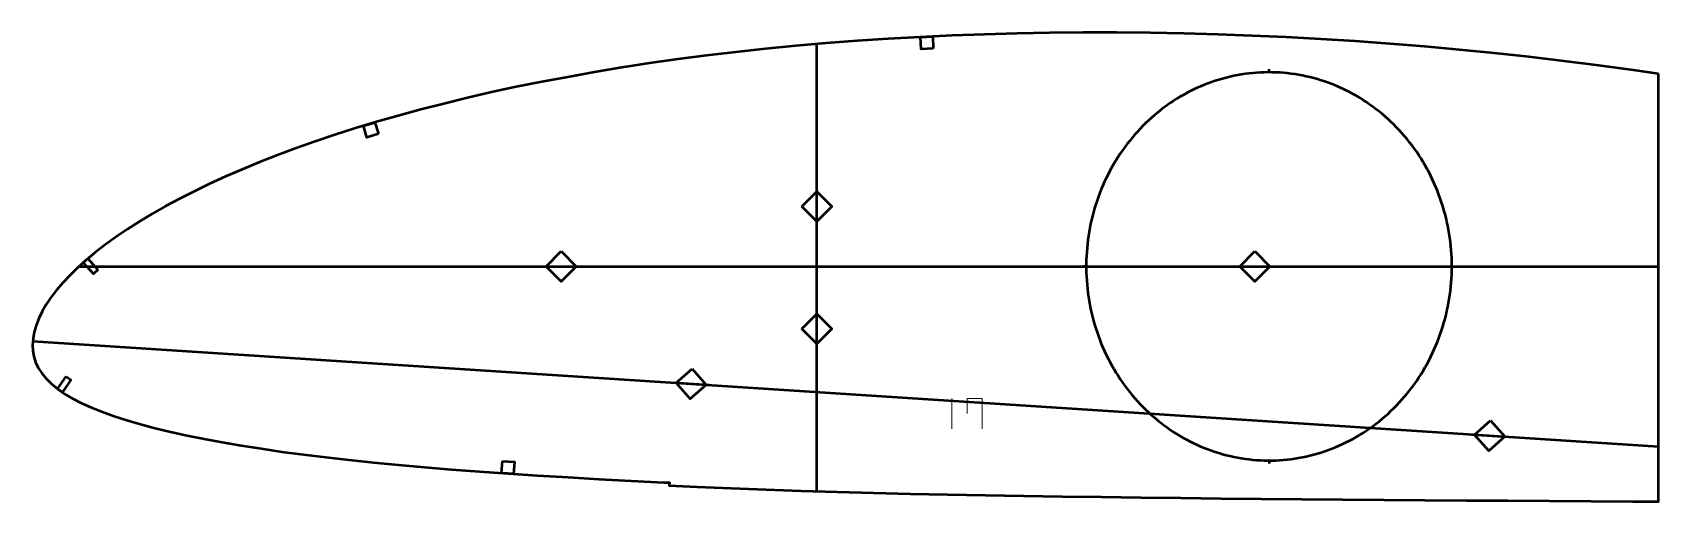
# Model space of a CAD drawing. Header units: metres. Extents: x 9 to 548, y 122 to 278.
import ezdxf

# ---------------------------------------------------------------- set-up
doc = ezdxf.new("R2010")
doc.units = ezdxf.units.M
doc.layers.add('Layer', color=1, linetype='Continuous', lineweight=50)
doc.layers.add('NumLabel', color=1, linetype='Continuous', lineweight=15)

msp = doc.modelspace()

# ---------------------------------------------------------------- linework, layer by layer
at = {"layer": 'Layer', "color": 7}
for p, q in [((269.06, 125.44), (269.06, 273.74)), ((269.06, 213.88), (269.06, 225.88)), ((24.38, 200), (548.23, 200)), ((178.27, 200), (190.27, 200)), ((408.36, 200), (420.36, 200)), ((269.06, 173.29), (269.06, 185.29)), ((9.04, 175.23), (548.23, 140.22)), ((221.42, 161.44), (233.39, 160.67)), ((486.26, 144.25), (498.24, 143.47))]:
    msp.add_line(p, q, dxfattribs=at)
at = {"layer": 'Layer'}
for p, q in [((419.06, 264.37), (419.06, 265.37)), ((358.42, 200), (357.42, 200)), ((479.69, 200), (480.69, 200)), ((419.06, 135.63), (419.06, 134.63))]:
    msp.add_line(p, q, dxfattribs=at)
for points in [[(548.23, 263.85), (539.99, 265.05), (528.41, 266.62), (516.84, 268.1), (505.28, 269.47), (493.73, 270.72), (482.19, 271.87), (470.66, 272.9), (459.14, 273.83), (447.65, 274.66), (436.2, 275.39), (424.79, 276.01), (413.43, 276.52), (402.1, 276.92), (390.82, 277.22), (379.59, 277.42), (368.43, 277.54), (357.36, 277.56), (346.39, 277.48), (335.5, 277.27), (324.68, 276.95), (313.94, 276.54), (303.3, 276.05), (292.79, 275.48), (282.43, 274.81), (272.2, 274.02), (262.08, 273.11), (252.07, 272.1), (242.18, 271.03), (232.45, 269.89), (222.93, 268.68), (213.6, 267.36), (204.43, 265.91), (195.39, 264.38), (186.52, 262.8), (177.84, 261.18), (169.41, 259.51), (161.2, 257.74), (153.19, 255.89), (145.36, 253.96), (137.71, 251.99), (130.26, 249.97), (123.03, 247.92), (116.03, 245.83), (109.26, 243.68), (102.7, 241.47), (96.35, 239.2), (90.19, 236.89), (84.23, 234.55), (78.49, 232.17), (72.96, 229.77), (67.65, 227.34), (62.55, 224.88), (57.67, 222.41), (53.01, 219.92), (48.59, 217.41), (44.39, 214.89), (40.4, 212.35), (36.65, 209.81), (33.13, 207.27), (29.85, 204.73), (26.81, 202.2), (24, 199.66), (21.42, 197.12), (19.05, 194.59), (16.91, 192.12), (15.03, 189.73), (13.44, 187.38), (12.1, 185.05), (11.01, 182.73), (10.14, 180.45), (9.5, 178.23), (9.11, 176.07), (8.94, 173.82), (9.02, 171.98), (9.33, 170.07), (9.92, 168.22), (10.81, 166.41), (11.99, 164.6), (13.45, 162.81), (15.19, 161.08), (17.23, 159.4), (19.58, 157.77), (22.25, 156.18), (25.22, 154.64), (28.5, 153.16), (32.1, 151.73), (36.02, 150.34), (40.26, 148.99), (44.8, 147.68), (49.63, 146.4), (54.76, 145.15), (60.18, 143.95), (65.89, 142.79), (71.89, 141.67), (78.18, 140.59), (84.75, 139.55), (91.61, 138.55), (98.77, 137.6), (106.22, 136.69), (113.96, 135.81), (122, 134.98), (130.34, 134.18), (138.99, 133.41), (147.92, 132.67), (157.15, 131.97), (166.67, 131.29), (176.48, 130.65), (186.56, 130.04), (196.91, 129.45), (207.52, 128.9), (218.37, 128.38), (220.2, 128.3), (220.15, 127.3), (229.41, 126.89), (240.71, 126.43), (252.21, 126), (263.91, 125.6), (275.8, 125.23), (287.85, 124.89), (300.08, 124.59), (312.46, 124.31), (324.99, 124.07), (337.66, 123.86), (350.48, 123.68), (363.45, 123.52), (376.55, 123.37), (389.76, 123.22), (403.06, 123.06), (416.44, 122.93), (429.9, 122.82), (443.45, 122.72), (457.09, 122.62), (470.78, 122.51), (484.51, 122.4), (498.27, 122.31), (512.06, 122.22), (525.88, 122.14), (539.69, 122.07), (548.23, 122.03), (548.23, 263.85)], [(307.69, 272.25), (303.69, 272.06), (303.51, 276.06), (307.5, 276.24), (307.69, 272.25)], [(479.69, 200), (479.68, 201.35), (479.64, 202.7), (479.57, 204.06), (479.48, 205.4), (479.35, 206.75), (479.21, 208.09), (479.03, 209.43), (478.83, 210.77), (478.61, 212.1), (478.36, 213.43), (478.08, 214.75), (477.77, 216.06), (477.44, 217.37), (477.08, 218.67), (476.7, 219.96), (476.29, 221.24), (475.86, 222.51), (475.4, 223.77), (474.92, 225.02), (474.41, 226.26), (473.88, 227.49), (473.32, 228.71), (472.74, 229.91), (472.14, 231.1), (471.51, 232.28), (470.86, 233.44), (470.19, 234.59), (469.49, 235.73), (468.77, 236.84), (468.03, 237.94), (467.27, 239.03), (466.49, 240.1), (465.69, 241.14), (464.86, 242.18), (464.02, 243.19), (463.15, 244.18), (462.27, 245.16), (461.36, 246.11), (460.44, 247.04), (459.5, 247.96), (458.54, 248.85), (457.57, 249.72), (456.58, 250.57), (455.57, 251.39), (454.54, 252.19), (453.5, 252.97), (452.44, 253.73), (451.37, 254.46), (450.29, 255.17), (449.19, 255.86), (448.08, 256.52), (446.95, 257.15), (445.81, 257.76), (444.67, 258.35), (443.5, 258.9), (442.33, 259.44), (441.15, 259.94), (439.96, 260.42), (438.76, 260.88), (437.55, 261.3), (436.33, 261.7), (435.11, 262.07), (433.88, 262.42), (432.64, 262.73), (431.39, 263.02), (430.14, 263.28), (428.89, 263.52), (427.63, 263.72), (426.37, 263.9), (425.1, 264.05), (423.83, 264.17), (422.56, 264.26), (421.29, 264.33), (420.01, 264.36), (418.74, 264.37), (417.46, 264.35), (416.19, 264.3), (414.92, 264.22), (413.65, 264.11), (412.38, 263.98), (411.12, 263.81), (409.86, 263.62), (408.6, 263.4), (407.35, 263.16), (406.1, 262.88), (404.86, 262.58), (403.62, 262.25), (402.39, 261.89), (401.17, 261.5), (399.96, 261.09), (398.75, 260.65), (397.56, 260.19), (396.37, 259.69), (395.19, 259.17), (394.03, 258.63), (392.87, 258.06), (391.73, 257.46), (390.6, 256.84), (389.48, 256.19), (388.37, 255.52), (387.28, 254.82), (386.2, 254.1), (385.14, 253.36), (384.09, 252.59), (383.06, 251.8), (382.04, 250.98), (381.04, 250.14), (380.06, 249.29), (379.09, 248.4), (378.14, 247.5), (377.21, 246.58), (376.3, 245.64), (375.4, 244.67), (374.53, 243.69), (373.67, 242.68), (372.84, 241.66), (372.02, 240.62), (371.23, 239.56), (370.46, 238.49), (369.71, 237.4), (368.98, 236.29), (368.27, 235.16), (367.59, 234.02), (366.92, 232.87), (366.28, 231.7), (365.67, 230.51), (365.08, 229.31), (364.51, 228.1), (363.96, 226.88), (363.44, 225.64), (362.95, 224.4), (362.48, 223.14), (362.03, 221.87), (361.61, 220.6), (361.22, 219.31), (360.85, 218.02), (360.5, 216.71), (360.19, 215.4), (359.89, 214.09), (359.63, 212.76), (359.39, 211.44), (359.18, 210.1), (358.99, 208.76), (358.83, 207.42), (358.7, 206.08), (358.59, 204.73), (358.51, 203.38), (358.46, 202.03), (358.43, 200.68), (358.43, 199.32), (358.46, 197.97), (358.51, 196.62), (358.59, 195.27), (358.7, 193.92), (358.83, 192.58), (358.99, 191.24), (359.18, 189.9), (359.39, 188.56), (359.63, 187.24), (359.89, 185.91), (360.19, 184.6), (360.5, 183.29), (360.85, 181.98), (361.22, 180.69), (361.61, 179.4), (362.03, 178.13), (362.48, 176.86), (362.95, 175.6), (363.44, 174.36), (363.96, 173.12), (364.51, 171.9), (365.08, 170.69), (365.67, 169.49), (366.28, 168.3), (366.92, 167.13), (367.59, 165.98), (368.27, 164.84), (368.98, 163.71), (369.71, 162.6), (370.46, 161.51), (371.23, 160.44), (372.02, 159.38), (372.84, 158.34), (373.67, 157.32), (374.53, 156.31), (375.4, 155.33), (376.3, 154.36), (377.21, 153.42), (378.14, 152.5), (379.09, 151.6), (380.06, 150.71), (381.04, 149.86), (382.04, 149.02), (383.06, 148.2), (384.09, 147.41), (385.14, 146.64), (386.2, 145.9), (387.28, 145.18), (388.37, 144.48), (389.48, 143.81), (390.6, 143.16), (391.73, 142.54), (392.87, 141.94), (394.03, 141.37), (395.19, 140.83), (396.37, 140.31), (397.56, 139.81), (398.75, 139.35), (399.96, 138.91), (401.17, 138.5), (402.39, 138.11), (403.62, 137.75), (404.86, 137.42), (406.1, 137.12), (407.35, 136.84), (408.6, 136.6), (409.86, 136.38), (411.12, 136.19), (412.38, 136.02), (413.65, 135.89), (414.92, 135.78), (416.19, 135.7), (417.46, 135.65), (418.74, 135.63), (420.01, 135.64), (421.29, 135.67), (422.56, 135.74), (423.83, 135.83), (425.1, 135.95), (426.37, 136.1), (427.63, 136.28), (428.89, 136.48), (430.14, 136.72), (431.39, 136.98), (432.64, 137.27), (433.88, 137.58), (435.11, 137.93), (436.33, 138.3), (437.55, 138.7), (438.76, 139.12), (439.96, 139.58), (441.15, 140.06), (442.33, 140.56), (443.5, 141.1), (444.67, 141.65), (445.81, 142.24), (446.95, 142.85), (448.08, 143.48), (449.19, 144.14), (450.29, 144.83), (451.37, 145.54), (452.44, 146.27), (453.5, 147.03), (454.54, 147.81), (455.57, 148.61), (456.58, 149.43), (457.57, 150.28), (458.54, 151.15), (459.5, 152.04), (460.44, 152.96), (461.36, 153.89), (462.27, 154.84), (463.15, 155.82), (464.02, 156.81), (464.86, 157.82), (465.69, 158.86), (466.49, 159.9), (467.27, 160.97), (468.03, 162.06), (468.77, 163.16), (469.49, 164.27), (470.19, 165.41), (470.86, 166.56), (471.51, 167.72), (472.14, 168.9), (472.74, 170.09), (473.32, 171.29), (473.88, 172.51), (474.41, 173.74), (474.92, 174.98), (475.4, 176.23), (475.86, 177.49), (476.29, 178.76), (476.7, 180.04), (477.08, 181.33), (477.44, 182.63), (477.77, 183.94), (478.08, 185.25), (478.36, 186.57), (478.61, 187.9), (478.83, 189.23), (479.03, 190.57), (479.21, 191.91), (479.35, 193.25), (479.48, 194.6), (479.57, 195.94), (479.64, 197.3), (479.68, 198.65), (479.69, 200)], [(123.66, 243.93), (119.83, 242.79), (118.68, 246.62), (122.52, 247.77), (123.66, 243.93)], [(264.06, 219.88), (269.06, 224.88), (274.06, 219.88), (269.06, 214.88), (264.06, 219.88)], [(184.27, 205), (189.27, 200), (184.27, 195), (179.27, 200), (184.27, 205)], [(414.36, 205), (419.36, 200), (414.36, 195), (409.36, 200), (414.36, 205)], [(30.62, 198.91), (29.14, 197.56), (25.78, 201.27), (27.27, 202.61), (30.62, 198.91)], [(264.06, 179.29), (269.06, 184.29), (274.06, 179.29), (269.06, 174.29), (264.06, 179.29)], [(20.05, 163.53), (21.69, 162.39), (18.85, 158.28), (17.2, 159.42), (20.05, 163.53)], [(227.73, 166.04), (232.4, 160.73), (227.08, 156.06), (222.42, 161.38), (227.73, 166.04)], [(492.57, 148.85), (497.24, 143.53), (491.93, 138.87), (487.26, 144.18), (492.57, 148.85)], [(164.78, 135.44), (168.77, 135.16), (168.49, 131.17), (164.5, 131.45), (164.78, 135.44)]]:
    msp.add_lwpolyline(points, close=True, dxfattribs=at)
at = {"layer": 'NumLabel', "color": 1}
for points in [[(313.91, 156.18), (313.91, 146.18)], [(318.91, 151.18), (318.91, 156.18), (323.91, 156.18), (323.91, 146.18)]]:
    msp.add_lwpolyline(points, dxfattribs=at)

doc.saveas('drawing.dxf')
